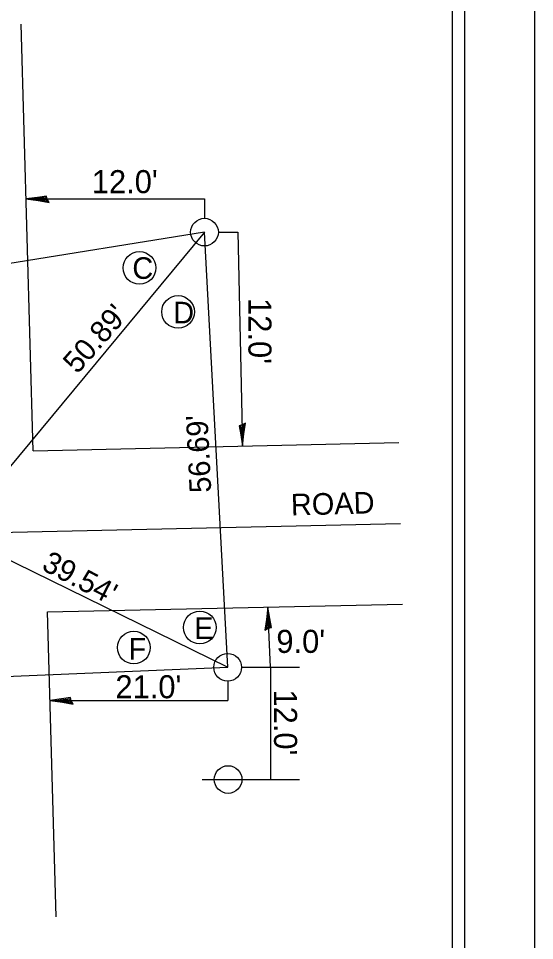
# Model space of a CAD drawing. Extents: x 777607.2 to 777685.3, y 2094784.8 to 2094820.4.
# Drawn here: x 777651.893 to 777654.129, y 2094787.998 to 2094791.997 of the extents above; entities that cross this region are included whole.
import ezdxf

# ---------------------------------------------------------------- set-up
doc = ezdxf.new("R2010")
doc.units = 0
for name, color, linetype in [('Level 32', 7, 'Continuous'), ('ROW_EX_Dimensions', 7, 'Continuous'), ('ROW_EX_Quarter Section Lines', 7, 'Continuous'), ('ROW_PR_Dimensions', 7, 'Continuous'), ('Sheets_General Details', 7, 'Continuous'), ('Topo_EOP', 7, 'Continuous')]:
    doc.layers.add(name, color=color, linetype=linetype)

msp = doc.modelspace()

# ---------------------------------------------------------------- linework, layer by layer
at = {"layer": 'Level 32'}
msp.add_line((777654.1287, 2094795.8006), (777654.1287, 2094784.8006), dxfattribs=at)
at = {"layer": 'ROW_EX_Dimensions'}
for p, q in [((777652.0146, 2094791.227), (777651.9758, 2094791.2212)), ((777652.0177, 2094791.2132), (777652.0146, 2094791.227)), ((777651.9758, 2094791.2212), (777651.9258, 2094791.2149)), ((777651.9258, 2094791.2149), (777651.9791, 2094791.2074)), ((777651.9258, 2094791.2149), (777652.6991, 2094791.2144)), ((777652.0136, 2094791.2223), (777651.9594, 2094791.2147)), ((777651.9594, 2094791.2147), (777652.0186, 2094791.2041)), ((777651.9791, 2094791.2074), (777652.0258, 2094791.199)), ((777652.0099, 2094791.2158), (777651.985, 2094791.2143)), ((777651.985, 2094791.2143), (777652.0089, 2094791.2106)), ((777652.0186, 2094791.2041), (777652.0099, 2094791.2158)), ((777652.0177, 2094791.2132), (777652.0136, 2094791.2223)), ((777652.0258, 2094791.199), (777652.0177, 2094791.2132)), ((777652.6991, 2094791.2144), (777652.6991, 2094791.1303)), ((777652.6991, 2094791.0703), (777650.4718, 2094790.711)), ((777652.6991, 2094791.0703), (777651.6167, 2094789.7643)), ((777652.7998, 2094789.1834), (777652.6991, 2094791.0703)), ((777652.7591, 2094791.0703), (777652.8432, 2094791.0703)), ((777652.8432, 2094791.0703), (777652.864, 2094790.1423)), ((777652.863, 2094790.2342), (777652.8494, 2094790.2308)), ((777652.8494, 2094790.2308), (777652.8563, 2094790.1921)), ((777652.863, 2094790.2342), (777652.8541, 2094790.2298)), ((777652.8541, 2094790.2298), (777652.8632, 2094790.1759)), ((777652.8722, 2094790.2353), (777652.8607, 2094790.2263)), ((777652.8607, 2094790.2263), (777652.8629, 2094790.2015)), ((777652.877, 2094790.2427), (777652.863, 2094790.2342)), ((777652.8632, 2094790.1759), (777652.8722, 2094790.2353)), ((777652.87, 2094790.1958), (777652.877, 2094790.2427)), ((777652.8563, 2094790.1921), (777652.864, 2094790.1423)), ((777652.8629, 2094790.2015), (777652.8659, 2094790.2255)), ((777652.864, 2094790.1423), (777652.87, 2094790.1958)), ((777651.6167, 2094789.7643), (777652.7998, 2094789.1834)), ((777652.9741, 2094789.4446), (777652.9681, 2094789.3912)), ((777652.9818, 2094789.3949), (777652.9741, 2094789.4446)), ((777652.9856, 2094789.1834), (777652.9741, 2094789.4446)), ((777652.9681, 2094789.3912), (777652.9611, 2094789.3443)), ((777652.9749, 2094789.4111), (777652.966, 2094789.3516)), ((777652.984, 2094789.3571), (777652.9749, 2094789.4111)), ((777652.9887, 2094789.3562), (777652.9818, 2094789.3949)), ((777652.9611, 2094789.3443), (777652.9751, 2094789.3528)), ((777652.966, 2094789.3516), (777652.9774, 2094789.3607)), ((777652.9752, 2094789.3855), (777652.9722, 2094789.3615)), ((777652.9751, 2094789.3528), (777652.984, 2094789.3571)), ((777652.9751, 2094789.3528), (777652.9887, 2094789.3562)), ((777652.9774, 2094789.3607), (777652.9752, 2094789.3855)), ((777650.5426, 2094789.0903), (777652.7998, 2094789.1834)), ((777652.8598, 2094789.1834), (777653.1113, 2094789.1834)), ((777652.9856, 2094789.1834), (777652.9856, 2094788.6967)), ((777652.7998, 2094789.1234), (777652.7998, 2094789.0393)), ((777652.0802, 2094789.0461), (777652.0302, 2094789.0398)), ((777652.0302, 2094789.0398), (777652.7998, 2094789.0393)), ((777652.0302, 2094789.0398), (777652.0835, 2094789.0323)), ((777652.118, 2094789.0472), (777652.0638, 2094789.0396)), ((777652.0638, 2094789.0396), (777652.1229, 2094789.029)), ((777652.119, 2094789.0518), (777652.0802, 2094789.0461)), ((777652.0835, 2094789.0323), (777652.1302, 2094789.0239)), ((777652.1142, 2094789.0407), (777652.0894, 2094789.0392)), ((777652.0894, 2094789.0392), (777652.1133, 2094789.0355)), ((777652.1229, 2094789.029), (777652.1142, 2094789.0407)), ((777652.122, 2094789.0381), (777652.118, 2094789.0472)), ((777652.122, 2094789.0381), (777652.119, 2094789.0518)), ((777652.1302, 2094789.0239), (777652.122, 2094789.0381)), ((777652.8614, 2094788.6967), (777653.1113, 2094788.6967))]:
    msp.add_line(p, q, dxfattribs=at)
for centre in [(777652.4174, 2094790.9153), (777652.5847, 2094790.7244), (777652.6787, 2094789.3559), (777652.3928, 2094789.2688)]:
    msp.add_circle(centre, 0.0709, dxfattribs=at)
at = {"layer": 'ROW_EX_Quarter Section Lines'}
msp.add_line((777651.6167, 2094789.7643), (777653.5487, 2094789.8076), dxfattribs=at)
at = {"layer": 'ROW_PR_Dimensions'}
for p, q in [((777652.6884, 2094788.6967), (777652.8014, 2094788.6967)), ((777652.8014, 2094788.6967), (777652.9145, 2094788.6967))]:
    msp.add_line(p, q, dxfattribs=at)
for centre in [(777652.6991, 2094791.0703), (777652.7998, 2094789.1834), (777652.8014, 2094788.6967)]:
    msp.add_circle(centre, 0.06, dxfattribs=at)
at = {"layer": 'Sheets_General Details'}
for p, q in [((777653.8268, 2094785.0358), (777653.8268, 2094795.5654)), ((777653.7738, 2094785.0888), (777653.7738, 2094795.5124))]:
    msp.add_line(p, q, dxfattribs=at)
at = {"layer": 'Topo_EOP'}
for p, q in [((777651.9567, 2094790.122), (777651.9045, 2094791.9725)), ((777651.9567, 2094790.122), (777653.5409, 2094790.1575)), ((777652.0194, 2094789.4232), (777653.5566, 2094789.4577)), ((777652.0567, 2094788.1017), (777652.0194, 2094789.4232))]:
    msp.add_line(p, q, dxfattribs=at)

# ---------------------------------------------------------------- texts
at = {"layer": 'ROW_EX_Dimensions'}
for s, height, rotation, p in [("12.0'", 0.1, 0.0699, (777652.2111, 2094791.2391)), ("50.89'", 0.09375, 48.709, (777652.1484, 2094790.4517)), ("12.0'", 0.1, 270.0699, (777652.889, 2094790.7842)), ("56.69'", 0.09375, 92.8328, (777652.7287, 2094789.9423)), ('ROAD', 0.09375, 1.601, (777653.0746, 2094789.8412)), ("39.54'", 0.09375, 332.5331, (777651.9888, 2094789.6088)), ("9.0'", 0.1, 0.074, (777653.0105, 2094789.2457)), ("21.0'", 0.1, 0.0699, (777652.3133, 2094789.0488)), ("12.0'", 0.1, 270.0699, (777653.0001, 2094789.087))]:
    msp.add_text(s, height=height, rotation=rotation, dxfattribs=at).set_placement(p)
for s, p in [('C', (777652.3866, 2094790.8677)), ('D', (777652.5635, 2094790.6747)), ('E', (777652.6543, 2094789.3062)), ('F', (777652.3706, 2094789.2169))]:
    msp.add_text(s, height=0.0937, dxfattribs=at).set_placement(p)

doc.saveas('drawing.dxf')
